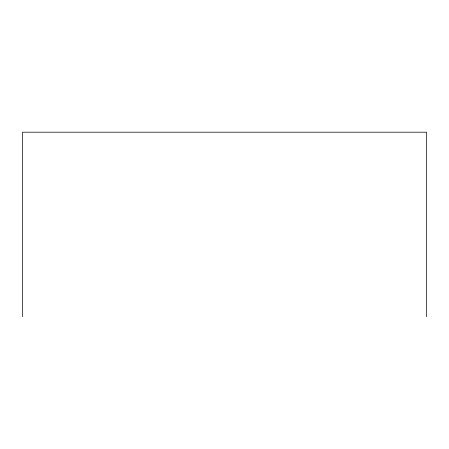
<?xml version="1.0" encoding="UTF-8"?>
<svg xmlns="http://www.w3.org/2000/svg" width="449" height="449" viewBox="0 0 449 449"><rect width="100%" height="100%" fill="white"/><g stroke="black" fill="none" stroke-linecap="round" stroke-linejoin="round"><path stroke-width="0.67" d="M426.55 316.798L426.55 132.202L22.45 132.202L22.45 316.798"/></g></svg>
